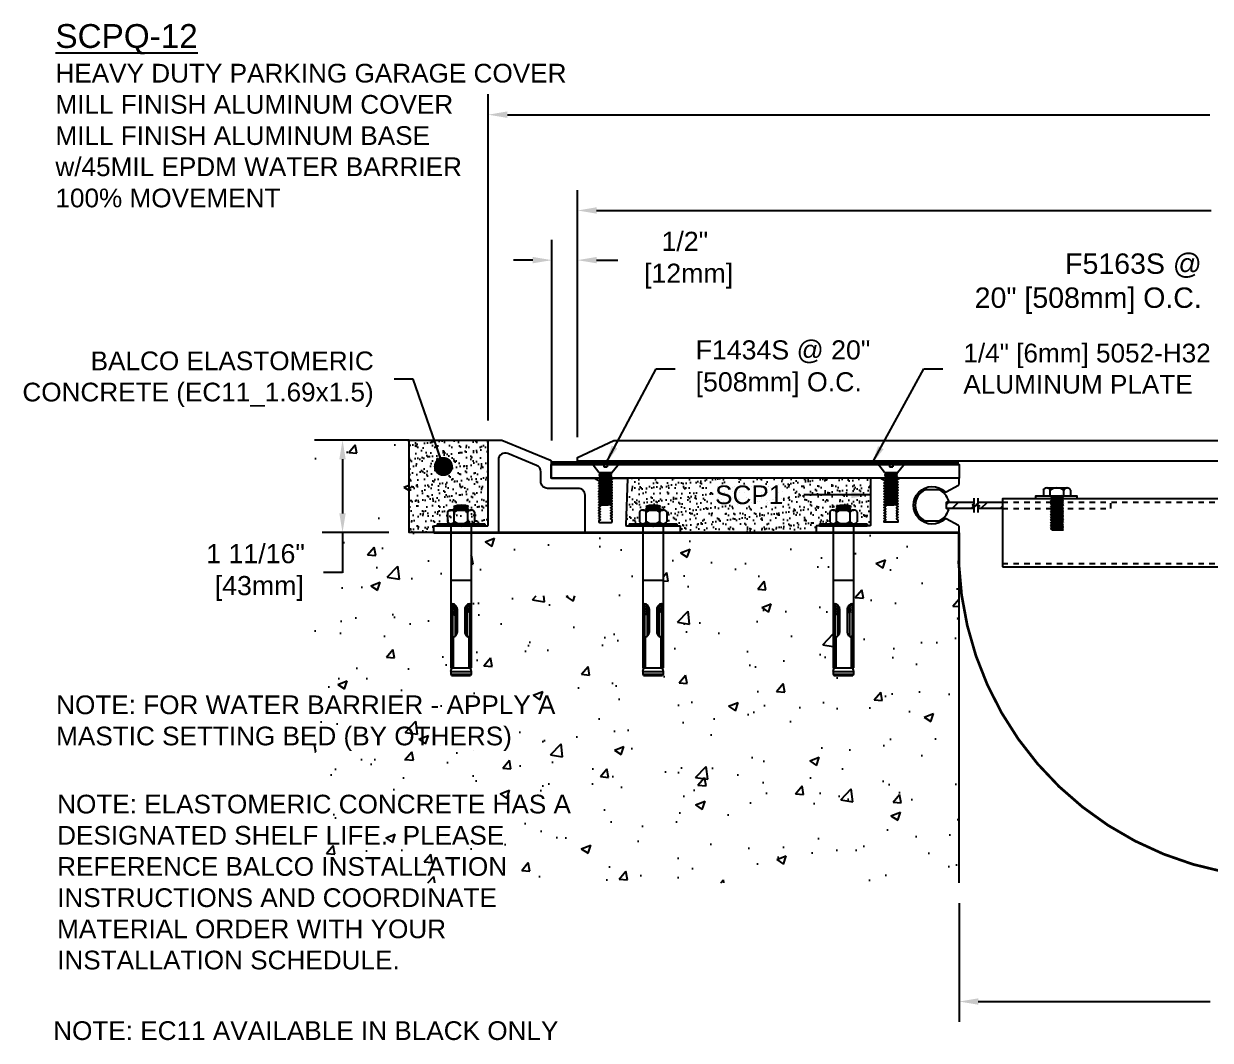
# Model space of a CAD drawing. Header units: inches. Extents: x -7 to 75.2, y -5.3 to 13.5.
# Drawn here: x -7.01 to 14.8, y -5.16 to 13.52 of the extents above; entities that cross this region are included whole.
import ezdxf

# ---------------------------------------------------------------- set-up
doc = ezdxf.new("R2010")
doc.units = ezdxf.units.IN
doc.header["$LTSCALE"] = 0.25
doc.header["$MEASUREMENT"] = 0
doc.linetypes.add('HIDDEN', pattern=[0.375, 0.25, -0.125])
for name, color, linetype in [('Anchors', 4, 'Continuous'), ('Conditions', 1, 'Continuous'), ('Dimensions', 3, 'Continuous'), ('Fillers', 2, 'Continuous'), ('Metals', 7, 'Continuous'), ('Text', 2, 'Continuous')]:
    doc.layers.add(name, color=color, linetype=linetype)
doc.styles.add('ARIAL', font='arial.ttf')
doc.styles.get("Standard").update_dxf_attribs({"font": 'arial.ttf'})
doc.dimstyles.new('ARIAL', dxfattribs={"dimscale": 3, "dimtxt": 0.117188, "dimasz": 0.1175, "dimexe": 0.125, "dimexo": 0.125, "dimgap": 0.125, "dimtad": 0, "dimtih": 1, "dimtoh": 1, "dimdec": 4, "dimzin": 0, "dimdsep": 46, "dimlunit": 4, "dimtxsty": 'ARIAL', "dimcen": 0.09, "dimadec": 0, "dimazin": 0, "dimtfac": 1, "dimtdec": 4, "dimtofl": 0, "dimtmove": 0, "dimatfit": 3, "dimfxl": 0, "dimfrac": 2, "dimtolj": 1, "dimtzin": 0, "dimarcsym": 0})
pattern_1 = [(45, (8.60465, -43.85655), (-0.265165, 0.265165), []), (45, (8.78143, -43.85655), (-0.265165, 0.265165), [])]

# ---------------------------------------------------------------- blocks, each defined once
blk = doc.blocks.new('*D0')
at = {"layer": 'Defpoints', "color": 0}
for p in [(30.836, 11.849), (1.525, 5.857), (30.836, 5.857)]:
    blk.add_point(p, dxfattribs=at)
at = {"layer": 'Dimensions', "color": 0, "lineweight": -2}
for p, q in [((1.525, 6.232), (1.525, 12.224)), ((30.836, 6.232), (30.836, 12.224)), ((1.878, 11.849), (14.789, 11.849)), ((30.484, 11.849), (17.572, 11.849))]:
    blk.add_line(p, q, dxfattribs=at)
at = {"layer": 'Dimensions', "color": 0}
for points in [[(1.878, 11.908), (1.878, 11.79), (1.525, 11.849)], [(30.484, 11.908), (30.484, 11.79), (30.836, 11.849)]]:
    blk.add_solid(points, dxfattribs=at)
at = {"layer": 'Dimensions', "color": 0, "insert": (16.181, 11.849), "char_height": 0.35156, "attachment_point": 5, "style": 'ARIAL'}
blk.add_mtext('\\A1;2\'-5 5/16"\\P [744mm]', dxfattribs=at)
blk = doc.blocks.new('*D3')
at = {"layer": 'Defpoints', "color": 0}
for p in [(3.165, 10.089), (3.165, 5.549), (29.195, 5.549)]:
    blk.add_point(p, dxfattribs=at)
at = {"layer": 'Dimensions', "color": 0, "lineweight": -2}
for p, q in [((3.165, 5.924), (3.165, 10.464)), ((29.195, 5.924), (29.195, 10.464)), ((3.518, 10.089), (14.814, 10.089)), ((28.842, 10.089), (17.546, 10.089))]:
    blk.add_line(p, q, dxfattribs=at)
at = {"layer": 'Dimensions', "color": 0}
for points in [[(3.518, 10.148), (3.518, 10.03), (3.165, 10.089)], [(28.842, 10.148), (28.842, 10.03), (29.195, 10.089)]]:
    blk.add_solid(points, dxfattribs=at)
at = {"layer": 'Dimensions', "color": 0, "insert": (16.18, 10.089), "char_height": 0.3516, "attachment_point": 5, "style": 'ARIAL'}
blk.add_mtext('\\A1;2\'-2"\\P [661mm]', dxfattribs=at)
blk = doc.blocks.new('*D1')
at = {"layer": 'Defpoints', "color": 0}
for p in [(2.696, 9.176), (2.696, 5.487), (3.165, 5.549)]:
    blk.add_point(p, dxfattribs=at)
at = {"layer": 'Dimensions', "color": 0, "lineweight": -2}
for p, q in [((2.696, 5.862), (2.696, 9.551)), ((3.165, 5.924), (3.165, 9.551)), ((2.343, 9.176), (1.991, 9.176)), ((3.518, 9.176), (3.91, 9.176))]:
    blk.add_line(p, q, dxfattribs=at)
at = {"layer": 'Dimensions', "color": 0}
for points in [[(2.343, 9.235), (2.343, 9.118), (2.696, 9.176)], [(3.518, 9.235), (3.518, 9.118), (3.165, 9.176)]]:
    blk.add_solid(points, dxfattribs=at)
at = {"layer": 'Dimensions', "color": 0, "insert": (5.14, 9.176), "char_height": 0.3516, "attachment_point": 5, "style": 'ARIAL'}
blk.add_mtext('\\A1;1/2"\\P [12mm]', dxfattribs=at)
blk = doc.blocks.new('*D2')
at = {"layer": 'Defpoints', "color": 0}
for p in [(10.181, -2.264), (22.181, -2.264), (10.181, -4.444)]:
    blk.add_point(p, dxfattribs=at)
at = {"layer": 'Dimensions', "color": 0, "lineweight": -2}
for p, q in [((10.181, -2.639), (10.181, -4.819)), ((22.181, -2.639), (22.181, -4.819)), ((10.533, -4.444), (14.794, -4.444)), ((21.828, -4.444), (17.559, -4.444))]:
    blk.add_line(p, q, dxfattribs=at)
at = {"layer": 'Dimensions', "color": 0}
for points in [[(10.533, -4.385), (10.533, -4.502), (10.181, -4.444)], [(21.828, -4.385), (21.828, -4.502), (22.181, -4.444)]]:
    blk.add_solid(points, dxfattribs=at)
at = {"layer": 'Dimensions', "color": 0, "insert": (16.177, -4.444), "char_height": 0.3516, "attachment_point": 5, "style": 'ARIAL'}
blk.add_mtext("\\A1;1'\\P [305mm]", dxfattribs=at)
blk = doc.blocks.new('*D5')
at = {"layer": 'Defpoints', "color": 0}
for p in [(0.072, 5.872), (-1.152, 4.172), (0.072, 4.172)]:
    blk.add_point(p, dxfattribs=at)
at = {"layer": 'Dimensions', "color": 0, "lineweight": -2}
for p, q in [((-0.303, 5.872), (-1.527, 5.872)), ((-1.152, 5.52), (-1.152, 4.525)), ((-0.303, 4.172), (-1.527, 4.172)), ((-1.152, 4.172), (-1.152, 3.438)), ((-1.152, 3.438), (-1.505, 3.438))]:
    blk.add_line(p, q, dxfattribs=at)
at = {"layer": 'Dimensions', "color": 0}
for points in [[(-1.211, 5.52), (-1.094, 5.52), (-1.152, 5.872)], [(-1.211, 4.525), (-1.094, 4.525), (-1.152, 4.172)]]:
    blk.add_solid(points, dxfattribs=at)
at = {"layer": 'Dimensions', "color": 0, "insert": (-2.751, 3.438), "char_height": 0.35156, "attachment_point": 5, "style": 'ARIAL'}
blk.add_mtext('\\A1;1 11/16"\\P [43mm]', dxfattribs=at)
blk = doc.blocks.new('SCP1')
at = {"layer": 'Metals', "linetype": 'Continuous', "flags": 128}
blk.add_lwpolyline([(1.352, 0.377, -0.57735), (1.352, 0.391), (1.371, 0.402, 0.57735), (1.371, 0.416), (1.352, 0.427, -0.57735), (1.352, 0.441), (1.371, 0.452, 0.57735), (1.371, 0.466), (1.352, 0.477, -0.57735), (1.352, 0.491), (1.371, 0.502, 0.57735), (1.371, 0.516), (1.352, 0.527, -0.57735), (1.352, 0.541), (1.371, 0.552, 0.57735), (1.371, 0.566), (1.352, 0.577, -0.57735), (1.352, 0.591), (1.371, 0.602, 0.57735), (1.371, 0.616), (1.352, 0.627, -0.57735), (1.352, 0.641), (1.371, 0.652, 0.57735), (1.371, 0.666), (1.352, 0.677, -0.57735), (1.352, 0.691), (1.371, 0.702, 0.57735), (1.371, 0.716), (1.352, 0.727, -0.57735), (1.352, 0.741), (1.371, 0.752, 0.57735), (1.371, 0.766), (1.352, 0.777, -0.57735), (1.352, 0.791), (1.371, 0.802, 0.57735), (1.371, 0.816), (1.352, 0.827, -0.57735), (1.352, 0.841), (1.371, 0.852, 0.57735), (1.371, 0.866), (1.352, 0.877, -0.57735), (1.352, 0.891), (1.371, 0.902, 0.57735), (1.371, 0.916), (1.352, 0.927, -0.57735), (1.352, 0.941), (1.451, 0.998, -0.131652), (1.458, 1), (1.61, 1, -0.414214), (1.625, 0.985), (1.625, 0.14, 0.414214), (1.64, 0.125), (2.11, 0.125), (2.114, 0.121, 0.414214), (2.136, 0.121), (2.14, 0.125), (2.61, 0.125, -0.414214), (2.625, 0.11), (2.625, 0.015, -0.414214), (2.61, 0), (0.015, 0, -0.414214), (0, 0.015), (0, 0.116, -0.276215), (0.008, 0.129), (0.24, 0.254, -0.324715), (0.257, 0.251, 2.340026), (0.257, 0.749, -0.324715), (0.24, 0.746), (0.008, 0.871, -0.276215), (0, 0.884), (0, 0.985, -0.414214), (0.015, 1), (1.075, 1, -0.131652), (1.082, 0.998), (1.148, 0.96, -0.57735), (1.148, 0.946), (1.129, 0.935, 0.57735), (1.129, 0.921), (1.148, 0.91, -0.57735), (1.148, 0.896), (1.129, 0.885, 0.57735), (1.129, 0.871), (1.148, 0.86, -0.57735), (1.148, 0.846), (1.129, 0.835, 0.57735), (1.129, 0.821), (1.148, 0.81, -0.57735), (1.148, 0.796), (1.129, 0.785, 0.57735), (1.129, 0.771), (1.148, 0.76, -0.57735), (1.148, 0.746), (1.129, 0.735, 0.57735), (1.129, 0.721), (1.148, 0.71, -0.57735), (1.148, 0.696), (1.129, 0.685, 0.57735), (1.129, 0.671), (1.148, 0.66, -0.57735), (1.148, 0.646), (1.129, 0.635, 0.57735), (1.129, 0.621), (1.148, 0.61, -0.57735), (1.148, 0.596), (1.129, 0.585, 0.57735), (1.129, 0.571), (1.148, 0.56, -0.57735), (1.148, 0.546), (1.129, 0.535, 0.57735), (1.129, 0.521), (1.148, 0.51, -0.57735), (1.148, 0.496), (1.129, 0.485, 0.57735), (1.129, 0.471), (1.148, 0.46, -0.57735), (1.148, 0.446), (1.129, 0.435, 0.57735), (1.129, 0.421), (1.148, 0.41, -0.57735), (1.148, 0.396), (1.129, 0.385, 0.57735), (1.129, 0.371), (1.148, 0.36, -0.57735), (1.148, 0.346), (1.129, 0.335, 0.57735), (1.129, 0.321), (1.148, 0.31, -0.57735), (1.148, 0.296), (1.129, 0.285, 0.57735), (1.129, 0.271), (1.148, 0.26, -0.57735), (1.148, 0.246), (1.129, 0.235, 0.267949), (1.125, 0.228), (1.125, 0.188), (1.375, 0.188), (1.375, 0.209, 0.267949), (1.371, 0.216), (1.352, 0.227, -0.57735), (1.352, 0.241), (1.371, 0.252, 0.57735), (1.371, 0.266), (1.352, 0.277, -0.57735), (1.352, 0.291), (1.371, 0.302, 0.57735), (1.371, 0.316), (1.352, 0.327, -0.57735), (1.352, 0.341), (1.371, 0.352, 0.57735), (1.371, 0.366)], format="xyb", close=True, dxfattribs=at)
blk = doc.blocks.new('SCP3')
at = {"layer": 'Metals', "linetype": 'Continuous', "flags": 128}
blk.add_lwpolyline([(-4.02, 0.121), (-4.015, 0.125), (-3.545, 0.125, 0.414214), (-3.53, 0.14), (-3.53, 1.685, -0.414214), (-3.515, 1.7), (-3.28, 1.7), (-2.384, 1.329, -0.303347), (-2.375, 1.315), (-2.375, 1.015, 0.414214), (-2.36, 1), (-1.579, 1), (-1.477, 0.941, -0.57735), (-1.477, 0.927), (-1.496, 0.916, 0.267949), (-1.5, 0.909), (-1.5, 0.906, 0.165641), (-1.497, 0.902), (-1.477, 0.891, -0.57735), (-1.477, 0.877), (-1.496, 0.866, 0.267949), (-1.5, 0.859), (-1.5, 0.856, 0.165641), (-1.497, 0.852), (-1.477, 0.841, -0.57735), (-1.477, 0.827), (-1.496, 0.816, 0.267949), (-1.5, 0.809), (-1.5, 0.806, 0.165641), (-1.497, 0.802), (-1.477, 0.791, -0.57735), (-1.477, 0.777), (-1.496, 0.766, 0.267949), (-1.5, 0.759), (-1.5, 0.756, 0.165641), (-1.497, 0.752), (-1.477, 0.741, -0.57735), (-1.477, 0.727), (-1.496, 0.716, 0.267949), (-1.5, 0.709), (-1.5, 0.706, 0.165641), (-1.497, 0.702), (-1.477, 0.691, -0.57735), (-1.477, 0.677), (-1.496, 0.666, 0.267949), (-1.5, 0.659), (-1.5, 0.656, 0.165641), (-1.497, 0.652), (-1.477, 0.641, -0.57735), (-1.477, 0.627), (-1.496, 0.616, 0.267949), (-1.5, 0.609), (-1.5, 0.606, 0.165641), (-1.497, 0.602), (-1.477, 0.591, -0.57735), (-1.477, 0.577), (-1.496, 0.566, 0.267949), (-1.5, 0.559), (-1.5, 0.556, 0.165641), (-1.497, 0.552), (-1.477, 0.541, -0.57735), (-1.477, 0.527), (-1.496, 0.516, 0.267949), (-1.5, 0.509), (-1.5, 0.506, 0.165641), (-1.497, 0.502), (-1.477, 0.491, -0.57735), (-1.477, 0.477), (-1.496, 0.466, 0.267949), (-1.5, 0.459), (-1.5, 0.456, 0.165641), (-1.497, 0.452), (-1.477, 0.441, -0.57735), (-1.477, 0.427), (-1.496, 0.416, 0.267949), (-1.5, 0.409), (-1.5, 0.406, 0.165641), (-1.497, 0.402), (-1.477, 0.391, -0.57735), (-1.477, 0.377), (-1.496, 0.366, 0.267949), (-1.5, 0.359), (-1.5, 0.356, 0.165641), (-1.497, 0.352), (-1.477, 0.341, -0.57735), (-1.477, 0.327), (-1.496, 0.316, 0.267949), (-1.5, 0.309), (-1.5, 0.306, 0.165641), (-1.497, 0.302), (-1.477, 0.291, -0.57735), (-1.477, 0.277), (-1.496, 0.266, 0.267949), (-1.5, 0.259), (-1.5, 0.256, 0.165641), (-1.497, 0.252), (-1.477, 0.241, -0.57735), (-1.477, 0.227), (-1.496, 0.216, 0.36655), (-1.499, 0.206, 0.49287), (-1.485, 0.187), (-1.265, 0.187, 0.414214), (-1.25, 0.202), (-1.25, 0.23, 0.290884), (-1.255, 0.237), (-1.272, 0.246, -0.57735), (-1.274, 0.26), (-1.253, 0.274, 0.57735), (-1.255, 0.287), (-1.272, 0.296, -0.57735), (-1.274, 0.31), (-1.253, 0.324, 0.57735), (-1.255, 0.337), (-1.272, 0.346, -0.57735), (-1.274, 0.36), (-1.253, 0.374, 0.57735), (-1.255, 0.387), (-1.272, 0.396, -0.57735), (-1.274, 0.41), (-1.253, 0.424, 0.57735), (-1.255, 0.437), (-1.272, 0.446, -0.57735), (-1.274, 0.46), (-1.253, 0.474, 0.57735), (-1.255, 0.487), (-1.272, 0.496, -0.57735), (-1.274, 0.51), (-1.253, 0.524, 0.57735), (-1.255, 0.537), (-1.272, 0.546, -0.57735), (-1.274, 0.56), (-1.253, 0.574, 0.57735), (-1.255, 0.587), (-1.272, 0.596, -0.57735), (-1.274, 0.61), (-1.253, 0.624, 0.57735), (-1.255, 0.637), (-1.272, 0.646, -0.57735), (-1.274, 0.66), (-1.253, 0.674, 0.57735), (-1.255, 0.687), (-1.272, 0.696, -0.57735), (-1.274, 0.71), (-1.253, 0.724, 0.57735), (-1.255, 0.737), (-1.272, 0.746, -0.57735), (-1.274, 0.76), (-1.253, 0.774, 0.57735), (-1.255, 0.787), (-1.272, 0.796, -0.57735), (-1.274, 0.81), (-1.253, 0.824, 0.57735), (-1.255, 0.837), (-1.272, 0.846, -0.57735), (-1.274, 0.86), (-1.253, 0.874, 0.57735), (-1.255, 0.887), (-1.272, 0.896, -0.57735), (-1.274, 0.91), (-1.253, 0.924, 0.57735), (-1.255, 0.937), (-1.272, 0.946, -0.57735), (-1.274, 0.96), (-1.219, 0.997, -0.153359), (-1.211, 1), (-0.984, 1, -0.414214), (-0.969, 0.985), (-1, 0.14, 0.414214), (-0.985, 0.125), (-0.515, 0.125), (-0.511, 0.121, 0.414214), (-0.489, 0.121), (-0.485, 0.125), (-0.015, 0.125, -0.414214), (0, 0.11), (0, 0.015, -0.414214), (-0.015, 0), (-1.735, 0, -0.414214), (-1.75, 0.015), (-1.75, 0.687, 0.414214), (-1.875, 0.812), (-2.438, 0.812, -0.414214), (-2.563, 0.937), (-2.563, 1.116, 0.303347), (-2.64, 1.232), (-3.17, 1.451, 0.534511), (-3.343, 1.336), (-3.343, 0.015, -0.414214), (-3.358, 0), (-4.515, 0, -0.414214), (-4.53, 0.015), (-4.53, 0.11, -0.414214), (-4.515, 0.125), (-4.045, 0.125), (-4.041, 0.121, 0.414209)], format="xyb", close=True, dxfattribs=at)
blk = doc.blocks.new('HN3830S')
for p, q in [((-0.251, 0.251), (-0.251, 0.074)), ((-0.188, 0.288), (0.188, 0.288)), ((-0.135, 0.352), (0.017, 0.375)), ((-0.135, 0.352), (-0.108, 0.368)), ((-0.135, 0.352), (-0.108, 0.335)), ((-0.135, 0.305), (0.135, 0.352)), ((-0.135, 0.305), (-0.108, 0.322)), ((-0.135, 0.305), (-0.108, 0.289)), ((-0.125, 0.074), (-0.125, 0.251)), ((-0.108, 0.368), (0.017, 0.375)), ((0.017, 0.375), (-0.108, 0.335)), ((-0.108, 0.368), (-0.063, 0.375)), ((-0.108, 0.322), (0.108, 0.368)), ((0.108, 0.335), (-0.108, 0.289)), ((-0.108, 0.335), (-0.108, 0.322)), ((-0.108, 0.289), (-0.108, 0.288)), ((-0.063, 0.375), (0.08, 0.375)), ((-0.047, 0.288), (0.108, 0.322)), ((0.036, 0.288), (0.135, 0.305)), ((0.08, 0.375), (0.108, 0.368)), ((0.108, 0.289), (0.105, 0.288)), ((0.135, 0.352), (0.108, 0.368)), ((0.135, 0.352), (0.108, 0.335)), ((0.108, 0.335), (0.108, 0.322)), ((0.135, 0.305), (0.108, 0.322)), ((0.135, 0.305), (0.108, 0.289)), ((0.108, 0.289), (0.108, 0.288)), ((0.125, 0.074), (0.125, 0.251)), ((0.251, 0.251), (0.251, 0.074)), ((-0.438, 0.037), (0.438, 0.037)), ((-0.438, 0.037), (-0.438, 0)), ((-0.438, 0), (0.438, 0)), ((-0.188, 0.037), (0.188, 0.037)), ((0.438, 0.037), (0.438, 0)), ((-0.188, 0), (-0.188, -2.609)), ((0.187, 0), (0.187, -2.609)), ((-0.188, -1), (0.187, -1)), ((-0.158, -1.471), (-0.158, -2.014)), ((-0.135, -1.484), (-0.108, -1.468)), ((-0.135, -1.484), (-0.089, -1.476)), ((-0.135, -1.484), (-0.108, -1.501)), ((-0.135, -1.531), (-0.108, -1.515)), ((-0.135, -1.531), (-0.071, -1.52)), ((-0.108, -1.457), (-0.108, -1.468)), ((-0.108, -1.468), (-0.098, -1.466)), ((-0.078, -1.494), (-0.108, -1.501)), ((-0.108, -1.501), (-0.108, -1.515)), ((-0.108, -1.515), (-0.073, -1.507)), ((-0.071, -1.524), (-0.071, -1.961)), ((0.07, -1.523), (0.108, -1.515)), ((0.07, -1.524), (0.07, -1.961)), ((0.108, -1.501), (0.072, -1.509)), ((0.078, -1.494), (0.135, -1.484)), ((0.093, -1.471), (0.108, -1.468)), ((0.108, -1.457), (0.108, -1.468)), ((0.135, -1.484), (0.108, -1.468)), ((0.135, -1.484), (0.108, -1.501)), ((0.108, -1.501), (0.108, -1.515)), ((0.135, -1.531), (0.108, -1.515)), ((0.157, -1.471), (0.157, -2.014)), ((-0.135, -1.531), (-0.108, -1.548)), ((-0.135, -1.578), (-0.108, -1.562)), ((-0.135, -1.578), (-0.071, -1.567)), ((-0.135, -1.578), (-0.108, -1.595)), ((-0.135, -1.625), (-0.108, -1.608)), ((-0.135, -1.625), (-0.071, -1.614)), ((-0.135, -1.625), (-0.108, -1.641)), ((-0.071, -1.54), (-0.108, -1.548)), ((-0.108, -1.548), (-0.108, -1.562)), ((-0.108, -1.562), (-0.071, -1.553)), ((-0.071, -1.586), (-0.108, -1.595)), ((-0.108, -1.595), (-0.108, -1.608)), ((-0.108, -1.608), (-0.071, -1.6)), ((-0.071, -1.633), (-0.108, -1.641)), ((-0.108, -1.641), (-0.108, -2.028)), ((0.07, -1.542), (0.135, -1.531)), ((0.07, -1.542), (0.135, -1.531)), ((0.108, -1.548), (0.07, -1.556)), ((0.07, -1.57), (0.108, -1.562)), ((0.07, -1.589), (0.135, -1.578)), ((0.108, -1.595), (0.07, -1.603)), ((0.135, -1.531), (0.108, -1.548)), ((0.108, -1.548), (0.108, -1.562)), ((0.135, -1.578), (0.108, -1.562)), ((0.135, -1.578), (0.108, -1.595)), ((0.108, -1.595), (0.108, -2.028)), ((-0.166, -2.047), (-0.166, -2.609)), ((-0.143, -2.047), (-0.143, -2.609)), ((0.143, -2.047), (0.143, -2.609)), ((0.166, -2.047), (0.166, -2.609)), ((-0.188, -2.68), (-0.168, -2.609)), ((-0.188, -2.609), (0.187, -2.609)), ((0.168, -2.609), (0.187, -2.68)), ((-0.188, -2.68), (0.187, -2.68)), ((-0.188, -2.68), (-0.188, -2.727)), ((-0.188, -2.727), (0.187, -2.727)), ((-0.188, -2.727), (-0.174, -2.75)), ((-0.174, -2.75), (0.174, -2.75)), ((0.187, -2.727), (0.174, -2.75)), ((0.187, -2.68), (0.187, -2.727))]:
    blk.add_line(p, q)
for centre, radius, start, end in [((-0.188, 0.216), 0.0717, 29.0208, 150.9792), ((0, 0.056), 0.231, 57.1911, 122.8089), ((0.188, 0.216), 0.0717, 29.0208, 150.9792), ((-0.188, 0.109), 0.0717, 209.0208, 330.9792), ((0, 0.269), 0.231, 237.1911, 302.8089), ((0.188, 0.109), 0.0717, 209.0208, 330.9792), ((-0.135, -1.471), 0.0524, 168.9394, 180), ((-0.159, -1.466), 0.0276, 135, 168.9394), ((-0.159, -1.466), 0.0276, 101.0606, 135), ((-0.155, -1.49), 0.0524, 76.6123, 101.0606), ((-0.105, -1.471), 0.0524, 168.9394, 180), ((-0.129, -1.466), 0.0276, 135, 168.9394), ((-0.129, -1.466), 0.0276, 110.9085, 135), ((-0.161, -1.516), 0.0783, 59.3028, 76.6123), ((-0.179, -1.547), 0.114, 45, 59.3028), ((-0.179, -1.547), 0.114, 30.6972, 45), ((-0.148, -1.528), 0.0783, 13.3877, 30.6972), ((-0.123, -1.522), 0.0524, 358.2993, 13.3877), ((0.123, -1.522), 0.0524, 166.6123, 181.7007), ((0.148, -1.528), 0.0783, 149.3028, 166.6123), ((0.179, -1.547), 0.114, 135, 149.3028), ((0.179, -1.547), 0.114, 120.6972, 135), ((0.161, -1.516), 0.0783, 103.3877, 120.6972), ((0.129, -1.466), 0.0276, 45, 69.0915), ((0.155, -1.49), 0.0524, 78.9394, 103.3877), ((0.129, -1.466), 0.0276, 11.0606, 45), ((0.105, -1.471), 0.0524, 360, 11.0606), ((0.159, -1.466), 0.0276, 45, 78.9394), ((0.159, -1.466), 0.0276, 11.0606, 45), ((0.135, -1.471), 0.0524, 0, 11.0606), ((-0.123, -1.963), 0.0524, 346.6123, 1.7007), ((0.123, -1.963), 0.0524, 178.2993, 193.3877), ((-0.135, -2.014), 0.0524, 180, 191.0606), ((-0.159, -2.019), 0.0276, 191.0606, 225), ((-0.159, -2.019), 0.0276, 225, 258.9394), ((-0.155, -1.995), 0.0524, 258.9394, 283.3877), ((-0.105, -2.014), 0.0524, 180, 191.0606), ((-0.129, -2.019), 0.0276, 191.0606, 225), ((-0.129, -2.019), 0.0276, 225, 249.0915), ((-0.161, -1.969), 0.0783, 283.3877, 300.6972), ((-0.179, -1.938), 0.114, 300.6972, 315), ((-0.179, -1.938), 0.114, 315, 329.3028), ((-0.148, -1.957), 0.0783, 329.3028, 346.6123), ((0.148, -1.957), 0.0783, 193.3877, 210.6972), ((0.179, -1.938), 0.114, 210.6972, 225), ((0.179, -1.938), 0.114, 225, 239.3028), ((0.161, -1.969), 0.0783, 239.3028, 256.6123), ((0.129, -2.019), 0.0276, 290.9085, 315), ((0.155, -1.995), 0.0524, 256.6123, 281.0606), ((0.129, -2.019), 0.0276, 315, 348.9394), ((0.105, -2.014), 0.0524, 348.9394, 0), ((0.159, -2.019), 0.0276, 281.0606, 315), ((0.159, -2.019), 0.0276, 315, 348.9394), ((0.135, -2.014), 0.0524, 348.9394, 360)]:
    blk.add_arc(centre, radius, start, end)
blk = doc.blocks.new('F1434S')
for p, q in [((-0.214, 0), (-0.031, 0)), ((-0.031, 0), (-0.031, -0.05)), ((0.031, 0), (0.031, -0.05)), ((0.031, 0), (0.214, 0)), ((-0.119, -0.155), (-0.226, -0.024)), ((-0.119, -0.155), (0.119, -0.155)), ((-0.119, -0.2), (-0.108, -0.195)), ((-0.119, -0.2), (-0.068, -0.195)), ((-0.119, -0.2), (-0.085, -0.22)), ((-0.108, -0.155), (-0.108, -0.195)), ((0.108, -0.195), (-0.108, -0.195)), ((-0.085, -0.22), (0.085, -0.195)), ((-0.085, -0.23), (0.085, -0.205)), ((-0.031, -0.05), (0.031, -0.05)), ((0.108, -0.195), (0.085, -0.205)), ((0.119, -0.225), (0.085, -0.205)), ((0.108, -0.155), (0.108, -0.195)), ((0.119, -0.155), (0.226, -0.024)), ((-0.119, -0.25), (0.119, -0.225)), ((-0.119, -0.25), (-0.085, -0.23)), ((-0.119, -0.25), (-0.085, -0.27)), ((-0.119, -0.3), (0.119, -0.275)), ((-0.119, -0.3), (-0.085, -0.28)), ((-0.119, -0.3), (-0.085, -0.32)), ((-0.119, -0.35), (0.119, -0.325)), ((-0.119, -0.35), (-0.085, -0.33)), ((-0.119, -0.35), (-0.085, -0.37)), ((-0.119, -0.4), (0.119, -0.375)), ((-0.119, -0.4), (-0.085, -0.38)), ((-0.119, -0.4), (-0.085, -0.42)), ((-0.119, -0.45), (0.119, -0.425)), ((-0.119, -0.45), (-0.085, -0.43)), ((-0.085, -0.22), (-0.085, -0.23)), ((-0.085, -0.27), (0.085, -0.245)), ((-0.085, -0.28), (0.085, -0.255)), ((-0.085, -0.27), (-0.085, -0.28)), ((-0.085, -0.32), (0.085, -0.295)), ((-0.085, -0.33), (0.085, -0.305)), ((-0.085, -0.32), (-0.085, -0.33)), ((-0.085, -0.37), (0.085, -0.345)), ((-0.085, -0.38), (0.085, -0.355)), ((-0.085, -0.37), (-0.085, -0.38)), ((-0.085, -0.42), (0.085, -0.395)), ((-0.085, -0.43), (0.085, -0.405)), ((-0.085, -0.42), (-0.085, -0.43)), ((0.119, -0.225), (0.085, -0.245)), ((0.085, -0.245), (0.085, -0.255)), ((0.119, -0.275), (0.085, -0.255)), ((0.119, -0.275), (0.085, -0.295)), ((0.085, -0.295), (0.085, -0.305)), ((0.119, -0.325), (0.085, -0.305)), ((0.119, -0.325), (0.085, -0.345)), ((0.085, -0.345), (0.085, -0.355)), ((0.119, -0.375), (0.085, -0.355)), ((0.119, -0.375), (0.085, -0.395)), ((0.085, -0.395), (0.085, -0.405)), ((0.119, -0.425), (0.085, -0.405)), ((0.119, -0.425), (0.085, -0.445)), ((-0.119, -0.45), (-0.085, -0.47)), ((-0.119, -0.5), (0.119, -0.475)), ((-0.119, -0.5), (-0.085, -0.48)), ((-0.119, -0.5), (-0.085, -0.52)), ((-0.119, -0.55), (0.119, -0.525)), ((-0.119, -0.55), (-0.085, -0.53)), ((-0.119, -0.55), (-0.085, -0.57)), ((-0.119, -0.6), (0.119, -0.575)), ((-0.119, -0.6), (-0.085, -0.58)), ((-0.119, -0.6), (-0.085, -0.62)), ((-0.119, -0.65), (0.119, -0.625)), ((-0.119, -0.65), (-0.085, -0.63)), ((-0.119, -0.65), (-0.085, -0.67)), ((-0.085, -0.47), (0.085, -0.445)), ((-0.085, -0.48), (0.085, -0.455)), ((-0.085, -0.47), (-0.085, -0.48)), ((-0.085, -0.52), (0.085, -0.495)), ((-0.085, -0.53), (0.085, -0.505)), ((-0.085, -0.52), (-0.085, -0.53)), ((-0.085, -0.57), (0.085, -0.545)), ((-0.085, -0.58), (0.085, -0.555)), ((-0.085, -0.57), (-0.085, -0.58)), ((-0.085, -0.62), (0.085, -0.595)), ((-0.085, -0.63), (0.085, -0.605)), ((-0.085, -0.62), (-0.085, -0.63)), ((-0.085, -0.67), (0.085, -0.645)), ((0.085, -0.445), (0.085, -0.455)), ((0.119, -0.475), (0.085, -0.455)), ((0.119, -0.475), (0.085, -0.495)), ((0.085, -0.495), (0.085, -0.505)), ((0.119, -0.525), (0.085, -0.505)), ((0.119, -0.525), (0.085, -0.545)), ((0.085, -0.545), (0.085, -0.555)), ((0.119, -0.575), (0.085, -0.555)), ((0.119, -0.575), (0.085, -0.595)), ((0.085, -0.595), (0.085, -0.605)), ((0.119, -0.625), (0.085, -0.605)), ((0.119, -0.625), (0.085, -0.645)), ((0.085, -0.645), (0.085, -0.655)), ((-0.119, -0.7), (0.119, -0.675)), ((-0.119, -0.7), (-0.085, -0.68)), ((-0.119, -0.7), (-0.085, -0.72)), ((-0.11, -0.75), (0.119, -0.725)), ((-0.11, -0.75), (-0.085, -0.73)), ((-0.11, -0.75), (0.048, -0.75)), ((-0.085, -0.68), (0.085, -0.655)), ((-0.085, -0.67), (-0.085, -0.68)), ((-0.085, -0.72), (0.085, -0.695)), ((-0.085, -0.73), (0.085, -0.705)), ((-0.085, -0.72), (-0.085, -0.73)), ((0.048, -0.75), (0.085, -0.745)), ((0.119, -0.675), (0.085, -0.655)), ((0.119, -0.675), (0.085, -0.695)), ((0.085, -0.695), (0.085, -0.705)), ((0.119, -0.725), (0.085, -0.705)), ((0.119, -0.725), (0.085, -0.745))]:
    blk.add_line(p, q)
for centre, start, end in [((-0.214, -0.015), 90, 219.032), ((0.214, -0.015), 320.968, 90)]:
    blk.add_arc(centre, 0.015, start, end)
blk = doc.blocks.new('H1458S')
for p, q in [((-0.25, 0.104), (-0.25, 0)), ((-0.25, 0), (0.25, 0)), ((-0.188, 0.144), (0.187, 0.144)), ((-0.125, 0), (-0.125, 0.104)), ((-0.119, 0), (-0.085, -0.02)), ((-0.085, -0.02), (0.048, 0)), ((0.125, 0), (0.125, 0.104)), ((0.25, 0.104), (0.25, 0)), ((-0.119, -0.05), (0.119, -0.025)), ((-0.119, -0.05), (-0.085, -0.03)), ((-0.119, -0.05), (-0.085, -0.07)), ((-0.119, -0.1), (0.119, -0.075)), ((-0.119, -0.1), (-0.085, -0.08)), ((-0.119, -0.1), (-0.085, -0.12)), ((-0.119, -0.15), (0.119, -0.125)), ((-0.119, -0.15), (-0.085, -0.13)), ((-0.119, -0.15), (-0.085, -0.17)), ((-0.119, -0.2), (0.119, -0.175)), ((-0.119, -0.2), (-0.085, -0.18)), ((-0.119, -0.2), (-0.085, -0.22)), ((-0.085, -0.03), (0.085, -0.005)), ((-0.085, -0.02), (-0.085, -0.03)), ((-0.085, -0.07), (0.085, -0.045)), ((-0.085, -0.08), (0.085, -0.055)), ((-0.085, -0.07), (-0.085, -0.08)), ((-0.085, -0.12), (0.085, -0.095)), ((-0.085, -0.13), (0.085, -0.105)), ((-0.085, -0.12), (-0.085, -0.13)), ((-0.085, -0.17), (0.085, -0.145)), ((-0.085, -0.18), (0.085, -0.155)), ((-0.085, -0.17), (-0.085, -0.18)), ((-0.085, -0.22), (0.085, -0.195)), ((-0.085, -0.23), (0.085, -0.205)), ((0.094, 0), (0.085, -0.005)), ((0.119, -0.025), (0.085, -0.005)), ((0.119, -0.025), (0.085, -0.045)), ((0.085, -0.045), (0.085, -0.055)), ((0.119, -0.075), (0.085, -0.055)), ((0.119, -0.075), (0.085, -0.095)), ((0.085, -0.095), (0.085, -0.105)), ((0.119, -0.125), (0.085, -0.105)), ((0.119, -0.125), (0.085, -0.145)), ((0.085, -0.145), (0.085, -0.155)), ((0.119, -0.175), (0.085, -0.155)), ((0.119, -0.175), (0.085, -0.195)), ((0.085, -0.195), (0.085, -0.205)), ((0.119, -0.225), (0.085, -0.205)), ((-0.119, -0.25), (0.119, -0.225)), ((-0.119, -0.25), (-0.085, -0.23)), ((-0.119, -0.25), (-0.085, -0.27)), ((-0.119, -0.3), (0.119, -0.275)), ((-0.119, -0.3), (-0.085, -0.28)), ((-0.119, -0.3), (-0.085, -0.32)), ((-0.119, -0.35), (0.119, -0.325)), ((-0.119, -0.35), (-0.085, -0.33)), ((-0.119, -0.35), (-0.085, -0.37)), ((-0.119, -0.4), (0.119, -0.375)), ((-0.119, -0.4), (-0.085, -0.38)), ((-0.119, -0.4), (-0.085, -0.42)), ((-0.119, -0.45), (0.119, -0.425)), ((-0.119, -0.45), (-0.085, -0.43)), ((-0.085, -0.22), (-0.085, -0.23)), ((-0.085, -0.27), (0.085, -0.245)), ((-0.085, -0.28), (0.085, -0.255)), ((-0.085, -0.27), (-0.085, -0.28)), ((-0.085, -0.32), (0.085, -0.295)), ((-0.085, -0.33), (0.085, -0.305)), ((-0.085, -0.32), (-0.085, -0.33)), ((-0.085, -0.37), (0.085, -0.345)), ((-0.085, -0.38), (0.085, -0.355)), ((-0.085, -0.37), (-0.085, -0.38)), ((-0.085, -0.42), (0.085, -0.395)), ((-0.085, -0.43), (0.085, -0.405)), ((-0.085, -0.42), (-0.085, -0.43)), ((0.119, -0.225), (0.085, -0.245)), ((0.085, -0.245), (0.085, -0.255)), ((0.119, -0.275), (0.085, -0.255)), ((0.119, -0.275), (0.085, -0.295)), ((0.085, -0.295), (0.085, -0.305)), ((0.119, -0.325), (0.085, -0.305)), ((0.119, -0.325), (0.085, -0.345)), ((0.085, -0.345), (0.085, -0.355)), ((0.119, -0.375), (0.085, -0.355)), ((0.119, -0.375), (0.085, -0.395)), ((0.085, -0.395), (0.085, -0.405)), ((0.119, -0.425), (0.085, -0.405)), ((0.119, -0.425), (0.085, -0.445)), ((-0.119, -0.45), (-0.085, -0.47)), ((-0.119, -0.5), (0.119, -0.475)), ((-0.119, -0.5), (-0.085, -0.48)), ((-0.119, -0.5), (-0.085, -0.52)), ((-0.119, -0.55), (0.119, -0.525)), ((-0.119, -0.55), (-0.085, -0.53)), ((-0.119, -0.55), (-0.085, -0.57)), ((-0.119, -0.6), (0.119, -0.575)), ((-0.119, -0.6), (-0.085, -0.58)), ((-0.119, -0.6), (-0.085, -0.62)), ((-0.085, -0.47), (0.085, -0.445)), ((-0.085, -0.48), (0.085, -0.455)), ((-0.085, -0.47), (-0.085, -0.48)), ((-0.085, -0.52), (0.085, -0.495)), ((-0.085, -0.53), (0.085, -0.505)), ((-0.085, -0.52), (-0.085, -0.53)), ((-0.085, -0.57), (0.085, -0.545)), ((-0.085, -0.58), (0.085, -0.555)), ((-0.085, -0.57), (-0.085, -0.58)), ((-0.085, -0.62), (0.085, -0.595)), ((-0.085, -0.62), (-0.085, -0.625)), ((-0.085, -0.625), (0.119, -0.625)), ((-0.048, -0.625), (0.085, -0.605)), ((0.085, -0.445), (0.085, -0.455)), ((0.119, -0.475), (0.085, -0.455)), ((0.119, -0.475), (0.085, -0.495)), ((0.085, -0.495), (0.085, -0.505)), ((0.119, -0.525), (0.085, -0.505)), ((0.119, -0.525), (0.085, -0.545)), ((0.085, -0.545), (0.085, -0.555)), ((0.119, -0.575), (0.085, -0.555)), ((0.119, -0.575), (0.085, -0.595)), ((0.085, -0.595), (0.085, -0.605)), ((0.119, -0.625), (0.085, -0.605))]:
    blk.add_line(p, q)
for centre, radius, start, end in [((-0.188, 0.075), 0.0688, 24.7615, 155.2385), ((0, -0.071), 0.215, 54.5107, 125.4893), ((0.187, 0.075), 0.0688, 24.7615, 155.2385)]:
    blk.add_arc(centre, radius, start, end)
blk = doc.blocks.new('RIVNUT')
for p, q in [((-0.143, 0.381), (-0.143, -0.063)), ((-0.143, 0.381), (0.189, 0.381)), ((0.189, 0.381), (0.189, -0.063)), ((-0.144, -0.119), (0.191, -0.119)), ((-0.143, -0.063), (0.189, -0.063))]:
    blk.add_line(p, q)
for centre, start, end in [((-0.143, -0.091), 90, 267.037), ((0.189, -0.091), 272.963, 90)]:
    blk.add_arc(centre, 0.028, start, end)
blk = doc.blocks.new('*U25')
at = {"layer": 'Anchors'}
h = blk.add_hatch(dxfattribs=at)
h.set_pattern_fill('ANSI32', color=256)
h.set_pattern_definition(pattern_1)
edge = h.paths.add_edge_path()
edge.add_line((0.769, -0.06), (0.263, -0.06))
edge.add_line((0.263, -0.06), (0.263, 0.06))
edge.add_line((0.263, 0.06), (0.769, 0.06))
h = blk.add_hatch(dxfattribs=at)
h.set_pattern_fill('ANSI32', color=256)
h.set_pattern_definition(pattern_1)
edge = h.paths.add_edge_path()
edge.add_line((0.839, 0.06), (1.294, 0.06))
edge.add_line((1.294, 0.06), (1.294, -0.06))
edge.add_line((1.294, -0.06), (0.839, -0.06))
h = blk.add_hatch(dxfattribs=at)
h.set_pattern_fill('ANSI32', color=256)
h.set_pattern_definition([(45, (3.9391, -43.85655), (-0.265165, 0.265165), []), (45, (4.11586, -43.85655), (-0.265165, 0.265165), [])])
edge = h.paths.add_edge_path()
edge.add_line((12.12, -0.06), (11.648, -0.06))
edge.add_line((11.648, -0.06), (11.648, 0.06))
edge.add_line((11.648, 0.06), (12.12, 0.06))
edge.add_line((13.165, -0.06), (12.19, -0.06))
edge.add_line((12.19, 0.06), (13.165, 0.06))
for points in [[(0.304, -0.074), (0.263, -0.06), (0.263, 0.06), (0.304, 0.074, 0.233897), (0.125, 0.286), (-0.125, 0.286, 0.654654), (-0.125, -0.286), (0.125, -0.286, 0.233897)], [(13.165, -0.06), (12.654, -0.06, 0.246328), (12.835, -0.286), (13.085, -0.286, 0.654654), (13.085, 0.286), (12.835, 0.286, 0.246328), (12.654, 0.06), (13.165, 0.06)]]:
    blk.add_lwpolyline(points, format="xyb", close=True, dxfattribs=at)
for points in [[(0.769, -0.06), (0.263, -0.06), (0.263, 0.06), (0.769, 0.06)], [(0.769, 0.13), (0.769, 0.03), (0.741, 0.011), (0.798, -0.011), (0.769, -0.03), (0.769, -0.13)], [(0.839, 0.13), (0.839, 0.03), (0.811, 0.011), (0.868, -0.011), (0.839, -0.03), (0.839, -0.13)], [(0.839, 0.06), (1.294, 0.06), (1.294, -0.06), (0.839, -0.06)], [(12.12, -0.06), (11.648, -0.06), (11.648, 0.06), (12.12, 0.06)], [(12.12, 0.13), (12.12, 0.03), (12.092, 0.011), (12.149, -0.011), (12.12, -0.03), (12.12, -0.13)], [(12.19, 0.13), (12.19, 0.03), (12.162, 0.011), (12.219, -0.011), (12.19, -0.03), (12.19, -0.13)], [(12.19, 0.06), (13.165, 0.06)], [(13.165, -0.06), (12.19, -0.06)]]:
    blk.add_lwpolyline(points, dxfattribs=at)
at = {"layer": 'Anchors', "linetype": 'HIDDEN'}
for points in [[(1.294, -0.06), (3.285, -0.06), (3.285, 0.06)], [(11.648, -0.06), (9.643, -0.06), (9.643, 0.06)]]:
    blk.add_lwpolyline(points, dxfattribs=at)
at = {"layer": 'Metals', "linetype": 'HIDDEN'}
for p, q in [((1.294, 0.06), (11.648, 0.06)), ((1.294, -1.066), (11.648, -1.066))]:
    blk.add_line(p, q, dxfattribs=at)
at = {"layer": 'Metals'}
for points in [[(1.294, -1.127), (11.648, -1.127), (11.648, 0.122), (1.294, 0.122)], [(1.909, 0.122), (1.909, 0.175), (2.659, 0.175), (2.659, 0.122)], [(10.265, 0.122), (10.265, 0.175), (11.015, 0.175), (11.015, 0.122)]]:
    blk.add_lwpolyline(points, close=True, dxfattribs=at)
at = {"layer": 'Anchors'}
for p in [(2.294, 0.175), (10.65, 0.175)]:
    blk.add_blockref('H1458S', p, dxfattribs=at)
at = {"layer": 'Metals'}
blk.add_blockref('RIVNUT', (6.447, -1.064), dxfattribs=at)

msp = doc.modelspace()

# ---------------------------------------------------------------- hatches: boundary and pattern name
at = {"layer": 'Conditions'}
h = msp.add_hatch(dxfattribs=at)
h.set_pattern_fill('AR-CONC', color=256, scale=0.25, style=0)
edge = h.paths.add_edge_path()
edge.add_arc((16.18072, 3.84064), 6.00916, 176.836711, 183.163289, ccw=False)
edge.add_line((10.18072, 4.17223), (8.24322, 4.17223))
edge.add_line((8.24322, 4.17223), (8.24322, 1.68786))
edge.add_line((8.24322, 1.68786), (8.2239, 1.68786))
edge.add_line((8.2239, 1.68786), (8.24322, 1.61698))
edge.add_line((8.24322, 1.61698), (8.24322, 1.57048))
edge.add_line((8.24322, 1.57048), (8.22979, 1.54723))
edge.add_line((8.22979, 1.54723), (7.88164, 1.54723))
edge.add_line((7.88164, 1.54723), (7.86822, 1.57048))
edge.add_line((7.86822, 1.57048), (7.86822, 1.61698))
edge.add_line((7.86822, 1.61698), (7.88753, 1.68786))
edge.add_line((7.88753, 1.68786), (7.86822, 1.68786))
edge.add_line((7.86822, 1.68786), (7.86822, 4.17223))
edge.add_line((7.86822, 4.17223), (4.74322, 4.17223))
edge.add_line((4.74322, 4.17223), (4.74322, 1.68786))
edge.add_line((4.74322, 1.68786), (4.7239, 1.68786))
edge.add_line((4.7239, 1.68786), (4.74322, 1.61698))
edge.add_line((4.74322, 1.61698), (4.74322, 1.57048))
edge.add_line((4.74322, 1.57048), (4.72979, 1.54723))
edge.add_line((4.72979, 1.54723), (4.38164, 1.54723))
edge.add_line((4.38164, 1.54723), (4.36822, 1.57048))
edge.add_line((4.36822, 1.57048), (4.36822, 1.61698))
edge.add_line((4.36822, 1.61698), (4.38753, 1.68786))
edge.add_line((4.38753, 1.68786), (4.36822, 1.68786))
edge.add_line((4.36822, 1.68786), (4.36822, 4.17223))
edge.add_line((4.36822, 4.17223), (1.21289, 4.17223))
edge.add_line((1.21289, 4.17223), (1.21289, 1.68786))
edge.add_line((1.21289, 1.68786), (1.19357, 1.68786))
edge.add_line((1.19357, 1.68786), (1.21289, 1.61698))
edge.add_line((1.21289, 1.61698), (1.21289, 1.57048))
edge.add_line((1.21289, 1.57048), (1.19946, 1.54723))
edge.add_line((1.19946, 1.54723), (0.85131, 1.54723))
edge.add_line((0.85131, 1.54723), (0.83789, 1.57048))
edge.add_line((0.83789, 1.57048), (0.83789, 1.61698))
edge.add_line((0.83789, 1.61698), (0.8572, 1.68786))
edge.add_line((0.8572, 1.68786), (0.83789, 1.68786))
edge.add_line((0.83789, 1.68786), (0.83789, 4.17223))
edge.add_line((0.83789, 4.17223), (0.52539, 4.17223))
edge.add_line((0.52539, 4.17223), (0.07164, 4.17223))
edge.add_line((0.07164, 4.17223), (0.07164, 5.87223))
edge.add_line((0.07164, 5.87223), (-1.66528, 5.87223))
edge.add_line((-1.66528, 5.87223), (-1.66528, -2.26391))
edge.add_line((-1.66528, -2.26391), (10.18072, -2.26391))
edge.add_line((10.18072, -2.26391), (10.18072, 3.50904))
h.paths.add_polyline_path([(-1.79157, 5.42942), (-0.51334, 5.42942), (-0.51334, 4.61504), (-1.79157, 4.61504)])
h.paths.add_polyline_path([(1.54294, 3.826), (3.76534, 3.826), (3.76534, 3.00809), (1.54294, 3.00809)], flags=16)
h = msp.add_hatch(dxfattribs=at)
h.set_pattern_fill('AR-SAND', color=256, scale=0.1, style=0)
h.set_pattern_definition([(37.5, (-2.5, 0), (-0.0062993, 0.1926824), [0, -0.152, 0, -0.17, 0, -0.1625]), (7.5, (-2.5, 0), (0.176978, 0.282215), [0, -0.082, 0, -0.137, 0, -0.0525]), (327.5, (-2.623, 0), (0.311414, 0.000566), [0, -0.05, 0, -0.18, 0, -0.235]), (317.5, (-2.623, 0), (0.300613, 0.087768), [0, -0.025, 0, -0.118, 0, -0.135])])
edge = h.paths.add_edge_path()
edge.add_arc((1.54039, 5.85723), 0.015, 90, 180, ccw=False)
edge.add_line((1.54039, 5.87223), (0.07164, 5.87223))
edge.add_line((0.07164, 5.87223), (0.07164, 4.17223))
edge.add_line((0.07164, 4.17223), (0.54039, 4.17223))
edge.add_arc((0.54039, 4.18723), 0.015, 180, 270, ccw=False)
edge.add_line((0.52539, 4.18723), (0.52539, 4.28223))
edge.add_arc((0.54039, 4.28223), 0.015, 90, 180, ccw=False)
edge.add_line((0.54039, 4.29723), (0.86864, 4.29723))
edge.add_line((0.86864, 4.29723), (0.86864, 4.32276))
edge.add_arc((0.87896, 4.32723), 0.01125, 203.402178, 355)
edge.add_line((0.89017, 4.32625), (0.89596, 4.39246))
edge.add_arc((0.92864, 4.39205), 0.03268, 90, 179.284968, ccw=False)
edge.add_line((0.92864, 4.42473), (0.9982, 4.42473))
edge.add_line((0.9982, 4.42473), (1.00214, 4.37973))
edge.add_line((1.00214, 4.37973), (1.04864, 4.37973))
edge.add_line((1.04864, 4.37973), (1.05257, 4.42473))
edge.add_line((1.05257, 4.42473), (1.12214, 4.42473))
edge.add_arc((1.12214, 4.39205), 0.03268, 0.715032, 90, ccw=False)
edge.add_line((1.15481, 4.39246), (1.1606, 4.32625))
edge.add_arc((1.17181, 4.32723), 0.01125, 185, 336.597822)
edge.add_line((1.18214, 4.32276), (1.18214, 4.29723))
edge.add_line((1.18214, 4.29723), (1.51039, 4.29723))
edge.add_arc((1.51039, 4.31223), 0.015, 270, 360)
edge.add_line((1.52539, 4.31223), (1.52539, 5.85723))
h = msp.add_hatch(dxfattribs=at)
h.set_pattern_fill('AR-SAND', color=256, scale=0.1, style=0)
h.paths.add_polyline_path([(7.80493, 4.5482, -0.27253357), (7.86763, 4.58511), (7.94457, 4.58511), (7.94772, 4.58579), (7.92072, 4.60229), (7.94772, 4.61879), (7.94772, 4.63267), (7.92072, 4.64917), (7.94772, 4.66567), (7.99264, 4.67223), (8.13522, 4.67223), (8.16372, 4.66567), (8.19072, 4.64917), (8.16372, 4.63267), (8.16372, 4.61879), (8.19072, 4.60229), (8.16372, 4.58579), (8.16372, 4.58511), (8.2438, 4.58511, -0.27253357), (8.3065, 4.5482), (8.3065, 4.37165, -0.27253357), (8.2438, 4.33473), (8.49322, 4.33473), (8.49322, 4.29723), (8.54072, 4.29723, 0.41421356), (8.55572, 4.31223), (8.55572, 5.15723, -0.41421356), (8.57072, 5.17223), (4.07197, 5.17223, -0.43603695), (4.08692, 5.15612), (4.05572, 4.31223, 0.41421356), (4.07072, 4.29723), (4.11822, 4.29723), (4.11822, 4.33473), (4.36763, 4.33473, -0.27253357), (4.30493, 4.37165), (4.30493, 4.5482, -0.27253357), (4.36763, 4.58511), (4.44457, 4.58511), (4.44772, 4.58579), (4.42072, 4.60229), (4.44772, 4.61879), (4.44772, 4.63267), (4.42072, 4.64917), (4.44772, 4.66567), (4.49264, 4.67223), (4.63522, 4.67223), (4.66372, 4.66567), (4.69072, 4.64917), (4.66372, 4.63267), (4.66372, 4.61879), (4.69072, 4.60229), (4.66372, 4.58579), (4.66372, 4.58511), (4.7438, 4.58511, -0.27253357), (4.8065, 4.5482), (4.8065, 4.37165, -0.27253357), (4.7438, 4.33473), (4.99322, 4.33473), (4.99322, 4.29723), (5.04072, 4.29723, -0.41421356), (5.05572, 4.28223), (5.05572, 4.18723, -0.41421356), (5.04072, 4.17223), (7.57072, 4.17223, -0.41421356), (7.55572, 4.18723), (7.55572, 4.28223, -0.41421356), (7.57072, 4.29723), (7.61822, 4.29723), (7.61822, 4.33473), (7.86763, 4.33473, -0.27253357), (7.80493, 4.37165)])
h.paths.add_polyline_path([(5.71962, 5.12662), (7.03623, 5.12662), (7.03623, 4.59927), (5.71962, 4.59927)], flags=24)

# ---------------------------------------------------------------- linework, layer by layer
msp.add_line((0.04039, 5.87223), (1.54039, 5.87223), dxfattribs=at)
msp.add_lwpolyline([(10.18072, -2.26391), (10.18072, 4.17223), (0.07164, 4.17223), (0.07164, 5.87223), (-1.66528, 5.87223)], dxfattribs=at)
at = {"layer": 'Fillers', "const_width": 0.065}
msp.add_lwpolyline([(2.68072, 5.45427), (10.18072, 5.45427)], dxfattribs=at)
at = {"layer": 'Fillers', "const_width": 0.05}
msp.add_lwpolyline([(31.83605, 4.17223), (22.18072, 4.17223, -1.05679197), (10.18072, 4.17223), (0.52539, 4.17223)], format="xyb", dxfattribs=at)
at = {"layer": 'Metals'}
for points in [[(3.836, 5.8613), (28.52403, 5.8613), (29.19472, 5.54856), (29.19472, 5.4863), (3.16531, 5.4863), (3.16531, 5.54856)], [(10.18072, 5.17223), (2.68072, 5.17223), (2.68072, 5.42223), (10.18072, 5.42223)]]:
    msp.add_lwpolyline(points, close=True, dxfattribs=at)

# ---------------------------------------------------------------- block references
for name, p in [('SCP3', (5.05572, 4.17223)), ('*U25', (9.68572, 4.67223))]:
    msp.add_blockref(name, p)
at = {"xscale": -1}
msp.add_blockref('SCP1', (10.18072, 4.17223), dxfattribs=at)
at = {"layer": 'Anchors'}
for name, p in [('F1434S', (3.68072, 5.43103)), ('F1434S', (8.93072, 5.43103)), ('HN3830S', (1.02539, 4.29723)), ('HN3830S', (4.55572, 4.29723)), ('HN3830S', (8.05572, 4.29723))]:
    msp.add_blockref(name, p, dxfattribs=at)

# ---------------------------------------------------------------- texts
at = {"layer": 'Text', "attachment_point": 1, "style": 'ARIAL'}
for s, insert, char_height, width in [('{\\H1.167x;\\LSCPQ-12\\P\\H0.7857x;\\lHEAVY DUTY PARKING GARAGE COVER\\PMILL FINISH ALUMINUM COVER\\PMILL FINISH ALUMINUM BASE\\Pw/45MIL EPDM WATER BARRIER\\P100% MOVEMENT}', (-6.42973, 13.51286), 0.375, 9.7177391), ('NOTE: FOR WATER BARRIER - APPLY A MASTIC SETTING BED (BY OTHERS)', (-6.41639, 1.17937), 0.34375, 10.5330064), ('NOTE: EC11 AVAILABLE IN BLACK ONLY', (-6.47073, -4.80653), 0.34375, 10.2113622)]:
    msp.add_mtext(s, dxfattribs=dict(at, insert=insert, char_height=char_height, width=width))
at = {"layer": 'Text', "style": 'ARIAL'}
for s, insert, char_height, attachment_point in [('F5163S @\\P20" [508mm] O.C.', (14.64233, 8.74307), 0.375, 6), ('F1434S @ 20" \\P[508mm] O.C.', (5.33788, 7.18093), 0.3515625, 4), ('1/4" [6mm] 5052-H32\\PALUMINUM PLATE', (10.25971, 7.18093), 0.34375, 4), ('BALCO ELASTOMERIC \\PCONCRETE (EC11_1.69x1.5)', (-0.57904, 6.98783), 0.34375, 6), ('SCP1', (6.95029, 4.86295), 0.34375, 6)]:
    msp.add_mtext(s, dxfattribs=dict(at, insert=insert, char_height=char_height, attachment_point=attachment_point))
at = {"layer": 'Text', "insert": (-6.3982, -0.64468), "char_height": 0.34375, "width": 9.6688519, "attachment_point": 1}
msp.add_mtext('NOTE: ELASTOMERIC CONCRETE HAS A DESIGNATED SHELF LIFE.\\~ PLEASE REFERENCE BALCO INSTALLATION INSTRUCTIONS AND COORDINATE MATERIAL ORDER WITH YOUR INSTALLATION SCHEDULE.', dxfattribs=at)

# ---------------------------------------------------------------- dimensions: what is measured, and where the dimension line sits
at = {"layer": 'Dimensions'}
for base, p1, p2, picture, middle in [((30.83605, 11.84906), (1.52539, 5.85723), (30.83605, 5.85723), '*D0', (16.18072, 11.84906)), ((3.16531, 10.0888), (29.19472, 5.54856), (3.16531, 5.54946), '*D3', (16.18001, 10.0888)), ((2.69564, 9.17648), (3.16531, 5.54946), (2.69564, 5.48721), '*D1', (5.13971, 9.17648)), ((10.18072, -4.44363), (22.18072, -2.26391), (10.18072, -2.26391), '*D2', (16.17651, -4.44363))]:
    dim = msp.add_linear_dim(base=base, p1=p1, p2=p2, dimstyle='ARIAL', override={"dimpost": '\\X'}, dxfattribs=at)
    dim.commit()
    dim.dimension.update_dxf_attribs({"geometry": picture, "text_midpoint": middle, "dimtype": 160})
dim = msp.add_linear_dim(base=(-1.15239, 4.17223), p1=(0.07164, 5.87223), p2=(0.07164, 4.17223), angle=90, dimstyle='ARIAL', override={"dimpost": '\\X'}, dxfattribs=at)
dim.commit()
dim.dimension.update_dxf_attribs({"geometry": '*D5', "text_midpoint": (-2.75088, 3.4382), "dimtype": 160})

# ---------------------------------------------------------------- leaders
at = {"layer": 'Text', "annotation_type": 0, "has_hookline": 1}
for points, override, hookline_direction, text_width in [([(0.70186, 5.38484), (0.14846, 6.98783), (-0.20404, 6.98783)], {"dimgap": 0.125, "dimtad": 0, "dimldrblk": 'Dot'}, 1, 6.41729), ([(3.68072, 5.43103), (4.61038, 7.18093), (4.96288, 7.18093)], {"dimgap": 0.125, "dimtad": 0}, 0, 3.14895), ([(8.573, 5.42314), (9.53221, 7.18093), (9.88471, 7.18093)], {"dimgap": 0.125, "dimtad": 0}, 0, 4.47039), ([(8.55431, 4.86295), (7.32529, 4.86295)], {"dimgap": 0.125, "dimtad": 0}, 1, 1.14474)]:
    msp.add_leader(points, dimstyle='ARIAL', override=override, dxfattribs=dict(at, hookline_direction=hookline_direction, text_width=text_width))

doc.saveas('drawing.dxf')
